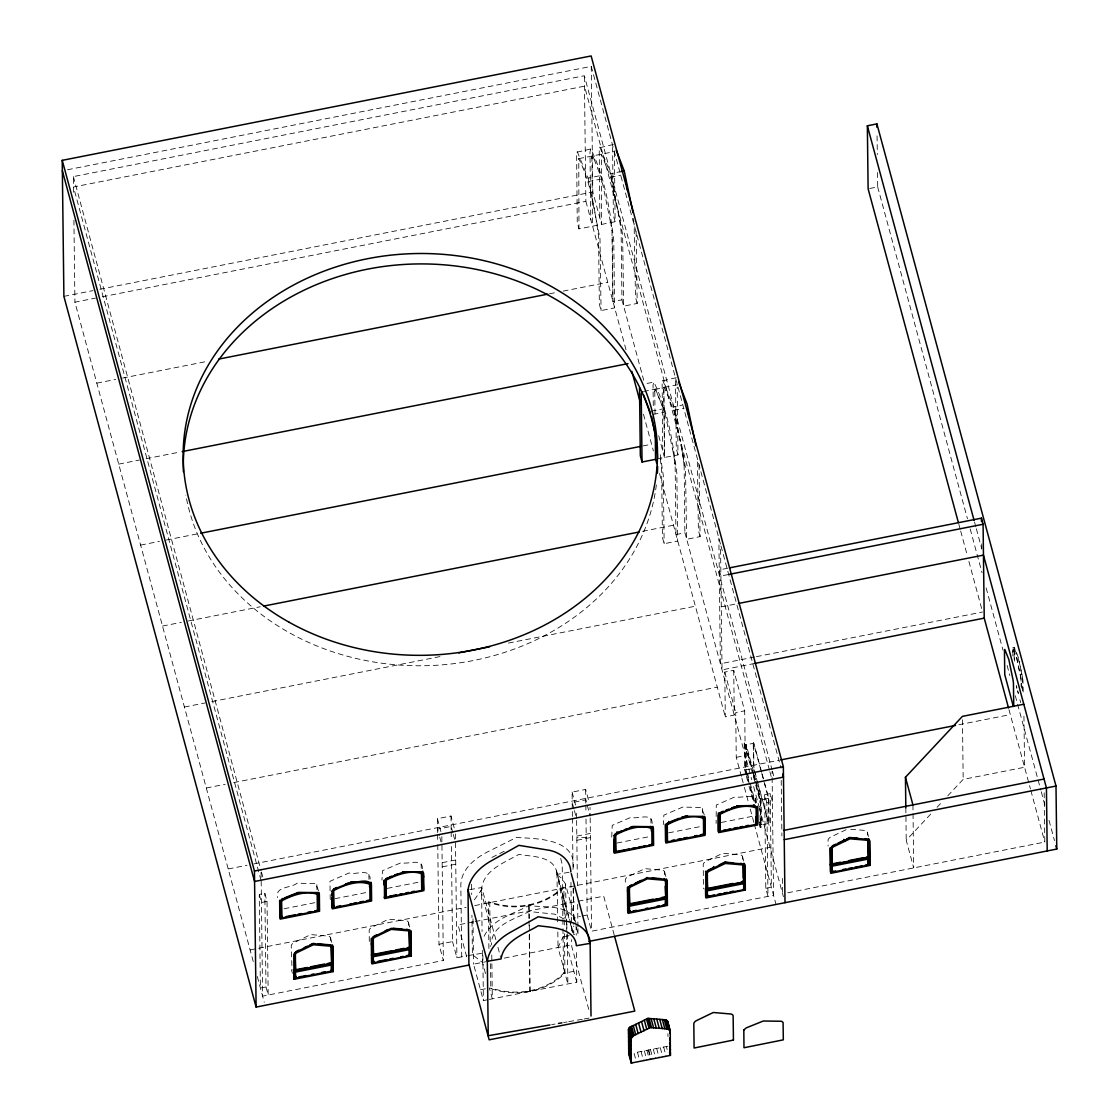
<?xml version="1.0" encoding="UTF-8"?>
<svg xmlns="http://www.w3.org/2000/svg" width="1119" height="1119" viewBox="0 0 1119 1119"><rect width="100%" height="100%" fill="white"/><g stroke="black" fill="none" stroke-linecap="round" stroke-linejoin="round"><path stroke-width="0.75" stroke-dasharray="5 3.75" d="M591.657 158.422L591.811 156.492L593.182 156.898M591.923 156.478L592.497 226.206M614.415 152.03L615.1 221.744L578.971 228.877L577.264 222.583L576.607 152.296L590.748 148.967C604.778 176.998 609.799 208.973 613.758 239.97L614.597 307.921L601.071 310.592L599.364 304.298L598.539 236.529C595.154 209.994 590.622 182.719 578.761 158.646L578.971 228.877M654.741 391.566L654.923 389.426M663.889 387.65L664.476 457.587L658.685 435.571M1020.99 671.176C1021.619 668.812 1012.457 635.256 1012.863 655.958M567.249 933.568L567.865 983.923L558.017 947.485L563.095 936.827L569.207 935.624M474.302 899.844L481.59 889.815M484.149 936.281C492.346 918.769 513.831 914.083 529.035 905.425C543.261 908.096 570.522 903.313 575.893 922.629M590.748 148.967L589.965 151.96L590.79 219.911M613.352 144.505L599.211 147.834L599.868 218.121M660.308 458.804L661.609 469.672L662.448 537.442L664.14 543.722L677.666 541.064L676.841 473.099C672.883 442.117 667.847 410.141 653.832 382.097L653.034 385.104L653.314 407.75M676.254 377.676L662.112 381.006L662.77 451.293M654.881 389.636L664.364 387.146L673.638 410.351L683.779 408.351M663.791 387.873L664.364 387.146M912.936 804.911L913.705 867.924L906.222 840.257L932.323 812.352M937.079 807.275L943.009 800.938M947.751 795.861L963.179 779.384L1024.57 767.256L1023.941 716.174M573.851 971.334L563.528 973.376L559.654 976.929A62.944 53.32 -0.7 0 1 496.095 989.476L489.381 988.007L492.318 998.833L491.759 953.696M846.146 829.697L830.48 837.138A6.266 3.259 -15.1 0 0 828.046 840.243L828.102 846.02M491.912 857.448L504.221 851.293M1014.541 649.202L1014.513 661.189M67.49 169.752L591.266 66.385L720.51 544.282M73.574 192.258L73.378 176.592L584.342 75.742L772.026 769.69M578.761 158.646L614.89 151.527M577.222 151.625L588.09 178.075L601.616 175.403M599.826 147.176L610.694 173.613L619.143 171.948M588.132 181.642L601.658 178.97L611.324 226.36M591.266 66.385L592.804 191.978L601.574 224.415L601.365 154.184L610.736 177.18L620.877 175.179M63.895 296.367L92.989 290.618M99.843 289.262L592.804 191.978M253.244 961.529L74.917 302.186L95.493 298.116M102.347 296.773L585.88 201.336L584.342 75.742M869.715 188.496L877.688 186.915L877.506 171.599M96.807 383.146L115.677 379.425M122.53 378.082L206.553 361.493M549.485 293.807L556.339 292.451M563.207 291.108L607.785 282.31M610.736 177.18L619.562 219.506L621.143 232.067L621.968 299.836L613.002 301.612L612.177 233.829M636.124 231.605L637.201 303.459L623.675 306.13L622.598 234.277L610.694 173.613M118.712 464.119L139.288 460.063M146.141 458.706L180.439 451.936M647.062 383.439L653.832 382.097M643.523 391.454L655.356 389.118L664.728 412.114L651.202 414.785M677.792 384.698L664.266 387.356L666.085 390.629M651.16 411.219L664.686 408.547M662.728 380.348L673.596 406.784L682.044 405.12M140.616 545.093L159.471 541.372M166.325 540.015L198.902 533.581M643.005 445.935L651.58 444.243M657.105 458.832L678.002 454.915L677.177 387.132M162.507 626.067L181.376 622.346M188.23 620.989L260.251 606.778M642.614 531.301L673.47 525.217M676.002 534.56L684.968 532.798L751.786 779.845M699.025 464.791L700.102 536.63L686.576 539.302L685.499 467.448L673.596 406.784M727.812 568.2L719.251 569.893L720.902 576.005L729.476 574.313M184.411 707.026L204.987 702.97M211.841 701.613L443.32 655.93M508.474 643.075L695.375 606.19M721.279 606.862L736.708 603.812M754.668 656.993L720.398 663.763L718.86 538.169M756.388 656.657L982.58 612.009M754.612 663.455L722.049 669.875L720.538 545.96M733.728 670.323L734.274 715.083L725.308 716.845L724.762 672.085L733.728 670.323L744.681 710.803L745.38 769.48L754.318 802.505M206.302 788L225.171 784.279M233.745 782.587L717.279 687.15M1012.639 647.901L1014.234 647.593M741.407 776.39L736.26 757.339L735.701 712.579L744.681 710.803M745.925 774.6L744.583 769.634L744.261 742.834L745.058 742.68L752.653 770.753M747.1 774.977L745.744 769.97L745.436 744.89L753.605 743.282L763.088 778.334M736.26 757.339L745.226 755.563M437.613 832.592L437.445 818.674L450.999 816.003L454.496 828.955M572.382 816.492L572.089 792.098L585.643 789.427L589.14 802.379M228.206 868.973L247.061 865.253M253.929 863.896L778.992 760.263M958.913 724.748L1010.331 714.607M744.583 769.634L745.38 769.48M745.744 769.97L753.912 768.347L753.605 743.282M265.986 986.93L260.405 988.035L259.258 894.445L264.839 893.34L267.035 901.438L268.182 995.029L265.986 986.93L264.839 893.34M764.655 794.7L770.236 793.595L772.418 801.694L766.837 802.785L767.984 896.389L765.788 888.29L764.655 794.7L766.837 802.785M442.159 862.679L455.713 860.007M576.803 836.103L590.356 833.431M768.501 798.379L768.809 823.444L760.64 825.053L760.333 799.987L768.501 798.379L763.536 780.013M760.682 800.463L761.018 827.277L760.221 827.431L759.885 800.631L760.682 800.463L753.101 772.404M267.035 901.438L261.454 902.529L259.258 894.445M442.215 866.861L455.769 864.19M576.858 840.285L590.412 837.613L576.817 837.348M284.128 908.74L315.306 902.585M335.015 898.697L367.354 892.305M387.286 888.374L419.625 881.996M617.017 843.027L650.908 836.341M668.658 832.844L700.984 826.465M721.335 822.451L753.674 816.059M488.905 948.562L488.332 902.054L495.046 903.523A62.944 53.32 -0.7 0 0 558.605 890.976L563.892 887.143L564.27 918.223M250.096 949.947L466.147 907.299M474.722 905.607L575.893 885.647M577.6 885.297L770.04 847.321M473.491 921.874L458.077 924.909L467.28 958.955M475.211 921.538L603.714 896.165L614.163 934.799M261.077 872.274L262.601 996.134L443.362 960.466L438.97 944.268L452.524 941.597L451.307 842.131M574.495 920.923L573.627 917.692L580.397 916.349M582.09 916.013L587.181 915.02L585.964 815.555M765.788 888.29L771.369 887.185L770.236 793.595M452.524 941.597L456.902 957.78L466.455 955.906M467.938 955.612L482.457 953.164M577.936 928.686L578.005 933.889L573.795 934.715L573.683 926.098M587.181 915.02L591.559 931.204L773.565 895.284L772.054 771.439M787.72 892.78L1044.796 842.048L1044.167 790.951M487.856 999.715L483.394 1000.596L473.547 964.158L485.814 961.739M504.291 958.102L571.711 944.786M480.471 989.769L487.898 988.301M489.339 999.421L576.789 982.174L576.383 949.094M667.861 1046.223L633.983 1052.909L636.04 1060.56M469.728 889.633L481.757 887.535L496.123 940.659M569.095 872.26L557.066 874.359L572.774 932.477M551.625 1024.64L555.052 1024.053M563.626 1022.542L567.053 1021.955M568.76 1021.647L575.614 1020.444M577.334 1020.15L582.467 1019.255M584.188 1018.947L591.042 1017.758M563.095 936.827L569.851 935.82M330.259 899.634L329.951 881.31L349.072 872.946C355.604 875.366 370.151 867.575 370.165 879.058M330.637 940.715L330.595 938.044A6.266 3.259 -15.1 0 0 328.51 936.113L310.746 934.589L293.71 942.799A6.266 3.259 -15.1 0 0 291.262 945.905L292.031 970.075M850.734 829.291L865.281 830.452A6.266 3.259 -15.1 0 1 867.365 832.396L867.407 835.054M557.108 874.904L561.85 878.345L565.487 884.052L575.348 920.489M1012.947 649.51L1016.835 659.007L1019.395 671.484M485.492 973.6L482.457 962.41L472.414 954.717L471.938 915.188M563.794 918.881L554.646 914.139L529.119 911.523C516.195 918.811 489.94 924.951 491.647 945.009M655.398 388.908L664.77 411.904L672.477 448.957M593.07 156.926L594.217 159.22M560.703 858.413L562.214 864.623L562.955 926.952M594.105 159.248L601.77 178.942M573.166 932.463L556.549 871.03C551.975 855.42 531.245 856.888 519.006 854.329C505.005 862.371 482.163 870.456 481.576 890.192L482.079 931.456M756.486 802.813C756.472 791.315 741.925 799.12 735.393 796.7L716.272 805.065L716.104 823.43M704.229 814.772L701.403 807.456L682.716 807.093L663.861 815.15L663.301 824.521M652.181 823.458C652.195 811.904 637.634 819.695 631.074 817.29L612.233 825.346L611.715 837.907M422.436 868.75C422.409 857.252 407.875 865.043 401.343 862.623L382.502 870.694L381.943 880.052M318.551 890.892L315.726 883.576L297.025 883.213C291.276 888.262 274.659 886.22 277.582 897.522M974.523 522.027L975.88 527.077M976.341 528.769L981.811 548.995M1016.276 685.429L1016.863 687.598M1017.675 690.605L1018.318 692.955M1016.29 686.311L1016.877 688.479M1017.689 691.472L1018.332 693.836M1019.941 699.781L1020.71 702.634M877.688 186.915L967.459 518.824M970.187 528.937L982.034 572.746M986.147 587.909L1003.002 650.251M1007.1 665.413L1009.842 675.512M1015.297 695.738L1040.824 790.084M1041.271 791.776L1044.922 805.246M1049.021 820.409L1054.49 840.635M958.871 524.335L960.242 529.399M960.689 531.077L967.082 554.688M968.9 561.43L982.132 610.331M1008.974 709.614L1030.417 788.867M1030.865 790.532L1044.796 842.048M867.295 832.018L868.512 836.55M720.972 545.974L781.076 768.194M772.446 771.229L773.677 775.803M769.424 770.012L584.482 86.177L73.504 187.013L261.189 880.975M769.872 771.704L771.704 778.432M615.1 221.744L613.394 215.449L612.569 147.498M637.201 303.459L635.494 297.178L634.109 223.324M678.002 454.915L676.296 448.635L675.47 380.67M700.102 536.63L698.396 530.35L697.361 459.349M761.717 772.432L753.227 741.058L753.563 767.872L769.187 825.654L768.865 798.854L764.836 783.999M762.165 774.082L764.389 782.349M754.821 771.69L757.073 780.041M757.521 781.705L768.809 823.444M755.717 779.803L746.233 744.736L746.541 769.802M756.164 781.468L761.13 799.833L761.438 824.899L759.633 818.227M745.436 744.89L753.115 773.271M753.563 774.949L755.815 783.286M756.276 784.965L760.333 799.987M744.261 742.834L759.885 800.631M724.762 672.085L735.701 712.579M621.968 299.836L643.733 380.278M753.619 786.601L759.088 806.841M759.549 808.519L783.412 896.753M747.436 773.145L749.702 781.496M750.15 783.16L755.563 803.19M747.548 776.642L749.8 784.992M750.262 786.657L754.765 803.358M759.731 821.71L760.64 825.053M759.675 822.325L761.018 827.277M746.373 776.25L748.611 784.503M749.059 786.153L753.521 802.659M759.325 824.13L760.221 827.431M585.88 201.336L626.081 349.939M643.467 414.24L653.37 450.859M659.511 473.547L725.308 716.845M741.855 778.055L743.198 783.006M744.401 787.426L748.457 802.435M750.248 809.093L753.856 822.423M754.304 824.102L776.04 904.46M742.47 856.371L743.743 861.071M664.574 871.757L665.833 876.443M666.323 1046.531L667.148 1049.58M663.637 1047.062L666.127 1056.224M660.28 1047.72L662.756 1056.896M656.671 1048.433L659.147 1057.609M653.244 1049.104L655.72 1058.28M650.461 1049.664L652.937 1058.826M648.74 1050L651.23 1059.175M648.293 1050.084L650.768 1059.259M646.908 1050.363L649.398 1059.525M644.348 1050.867L646.838 1060.043M572.089 792.098L575.586 805.051M641.047 1051.51L643.537 1060.686M573.963 809.009L572.215 802.533L585.769 799.847L590.147 816.045L590.049 807.359M574.411 810.618L576.593 818.716L576.495 810.03M637.452 1052.224L639.103 1058.336M576.257 927.413L578.005 933.889M588.79 1009.45L571.725 946.352L571.641 939.582M576.789 982.174L566.927 945.737L566.787 933.554M497.927 947.303L500.613 957.263M480.834 890.514L490.695 926.952M452.873 832.9L451.125 826.423L437.571 829.095L439.319 835.585M453.307 834.522L455.503 842.621M437.445 818.674L440.942 831.627M439.753 837.194L441.949 845.293M408.421 922.308L409.694 926.994M330.511 937.68L331.783 942.38M291.555 970.103L292.409 973.236M73.378 176.592L261.063 870.54M261.468 872.065L263.538 879.716M257.272 976.439L264.252 1002.246M565.487 884.052L566.76 931.805M566.592 923.259L567.235 931.833M1022.416 677.037L1021.745 673.862M1020.822 677.359L1020.15 674.184M673.736 410.127L681.387 447.194M588.09 178.075L599.994 238.739L601.071 310.592M556.549 871.03L565.724 918.223M681.485 446.985L683.835 462.021M672.519 448.747L673.554 454.44M660.266 454.622L663.315 475.771L664.14 543.722M566.046 919.902L567.011 924.909M1022.29 677.387L1022.78 690.675M1020.696 677.694L1021.074 681.233M682.562 452.468L684.045 465.238M673.596 454.23L674.939 463.784M633.368 218.527L633.927 221.898M610.596 221.282L611.855 230.64M674.435 459.294L675.135 467.001M556.968 873.128L557.738 925.147M611.967 230.626L612.89 301.64M755.213 798.127L755.283 802.519M702.536 808.519L702.592 812.926M650.908 818.702L650.964 823.108M421.164 864.05L421.234 868.456M368.892 874.373L368.99 881.814M316.859 884.639L316.957 892.081M1023.144 692.018L1023.018 681.709A6.266 0.713 78.8 0 0 1022.514 677.624L1018.402 657.622L1014.555 647.985A6.266 0.713 78.8 0 0 1014.01 648.516L1014.15 659.832M1021.493 688.129L1021.423 682.03A6.266 0.713 78.8 0 0 1020.92 677.932L1016.807 657.93L1012.961 648.307A6.266 0.713 78.8 0 0 1012.429 648.838L1012.457 652.139M1021.087 683.345L1021.129 686.772M981.755 543.862L981.853 552.408M962.452 719.769L963.179 779.384M905.831 807.89L906.222 840.257M877.072 135.833L877.296 154.562M781.216 780.363L781.901 835.893M782.419 878.457L782.601 893.787M742.596 859.406L742.554 856.748A6.266 3.259 -15.1 0 0 740.47 854.804L722.706 853.279L705.669 861.49A6.266 3.259 -15.1 0 0 703.222 864.609L703.515 888.794M684.143 465.014L684.87 533.022M675.177 466.791L675.96 534.77M663.749 389.58L664.574 457.363M667.931 1033.606L667.959 1036.572M664.686 874.778L664.644 872.121A6.266 3.259 -15.1 0 0 662.56 870.176L644.796 868.652L627.759 876.862A6.266 3.259 -15.1 0 0 625.311 879.982L625.381 885.758M654.783 391.356L655.007 414.156M590.175 817.779L591.559 931.204M585.643 789.427L585.81 803.344M585.838 805.093L585.936 813.807M576.621 820.465L577.404 885.353M577.642 904.418L577.922 926.952M576.089 924.728L576.215 935.176M572.41 818.227L573.026 868.834M573.264 888.024L573.627 917.692M572.984 869.239C577.824 838.061 535.665 838.704 516.432 837.474L487.129 852.105C474.68 858.525 461.476 869.365 460.832 884.458L461.727 956.829M573.222 888.192L573.655 924.378M570.942 882.359L571.543 930.91M564.284 919.93L564.368 926.798M564.452 933.652L564.941 973.096A63.769 54.02 -0.7 0 1 489.381 988.007M562.983 928.672L563.528 973.376M557.822 932.015L558.017 947.485M529.035 905.425L529.203 918.461M529.287 925.413L529.371 932.351M529.385 934.099L530.084 991.378M528.853 904.753L529.035 919.189M529.049 920.923L529.133 927.903M529.231 934.883L529.902 990.707M489.744 901.774L490.29 946.464M490.5 963.655L490.793 987.727M482.848 955.346L483.394 1000.596M482.303 950.367L482.457 962.41M472.987 918.909L473.547 964.158M471.561 884.234L471.686 894.557M455.391 833.935L456.902 957.78M450.999 816.003L451.167 829.92M451.181 831.655L451.293 840.383M441.837 836.606L443.362 960.466M437.627 834.34L437.739 843.055M437.767 844.803L438.97 944.268M408.533 925.343L408.505 922.671A6.266 3.259 -15.1 0 0 406.421 920.727L388.657 919.203L371.62 927.413A6.266 3.259 -15.1 0 0 369.172 930.532L369.312 941.848M73.91 220.177L74.917 302.186M563.892 887.143A63.769 54.02 -0.7 0 1 488.332 902.054M656.349 484.905A237.186 200.916 -0.7 0 1 425.584 665.707A237.186 200.916 -0.7 0 1 185.852 495.13"/><path stroke-width="1.5" d="M628.5 1029.284L628.738 1053.874L631.228 1063.05L670.351 1055.399L670.253 1031.005L667.707 1021.451L665.232 1019.773L647.929 1018.36L629.871 1027.298L628.5 1029.284L630.934 1038.852L631.228 1063.05M630.934 1038.852L633.368 1035.746L650.405 1027.536L667.721 1028.948L670.183 1030.627M614.583 936.323L634.795 1011.086L489.157 1039.831L468.917 964.34L468.008 889.927C469.756 877.184 479.841 867.365 490.542 861.238L518.894 845.349L547.499 849.992C558.745 851.433 570.62 859.686 570.816 871.953M718.384 812.884L718.216 831.249L720.566 830.844M331.252 970.579L333.014 969.963L332.707 945.877A6.266 3.259 -15.1 0 0 332.245 944.842M333.168 971.628L333.07 947.22A6.266 3.259 -15.1 0 0 330.986 945.275L313.222 943.751L296.185 951.961A6.266 3.259 -15.1 0 0 293.751 955.08L294.045 979.279L333.168 971.628L332.805 970.271M333.658 889.073L333.49 889.255A1.902 0.979 -15.1 0 0 333.28 889.745L333.476 906.362L334.231 906.222M905.831 807.89L905.453 777.243L962.41 716.37L1023.801 704.243M281.834 899.144L281.442 899.522A1.902 0.979 -15.1 0 0 281.233 900.026L281.442 916.629L282.184 916.489M719.979 812.828L721.629 811.862M630.431 885.465L631.214 885.045M334.161 888.668L337.015 887.451M646.376 877.828L647.272 877.52M724.888 862.106L719.181 864.973M849.629 837.488L846.719 838.984M282.45 898.739L283.261 898.375M310.019 944.926L312.327 943.765M385.132 930.91L387.929 929.553M304.214 947.695L307.221 946.282M641.271 880.345L635.382 883.115M714.23 867.309L708.663 869.883M838.033 843.111L844.635 839.991L844.999 841.348M350.471 882.066C355.618 883.828 371.788 876.303 369.48 886.905M402.728 871.757L421.443 871.855L421.723 888.948M736.792 805.82L754.15 805.526L755.745 806.659M298.871 950.185L296.381 951.388A4.63 2.406 -15.1 0 0 295.262 952.549M376.781 934.813L374.292 936.016A4.63 2.406 -15.1 0 0 373.368 936.869M833.851 845.041L835.571 844.258M298.423 892.347L284.967 897.718M630.193 827.459L632.501 826.493M681.807 817.192L687.444 815.933M345.365 884.164L348.163 883.031M731.686 807.918L734.484 806.785M394.629 875.044L397.637 873.855M624.402 829.78L627.395 828.592M678.995 818.325L670.645 821.598M725.797 810.24L728.693 809.107M389.286 877.128L391.748 876.177M621.507 830.913L615.52 833.683A1.902 0.979 -15.1 0 0 615.338 834.005M669.162 822.171L667.12 823.402A1.902 0.979 -15.1 0 0 666.91 823.906L667.12 840.509M721.853 811.779L723.336 811.205M387.58 877.786L385.761 878.933A1.902 0.979 -15.1 0 0 385.551 879.436L385.747 896.053L386.503 895.899M468.931 965.068L256.111 1007.072L63.895 296.367L62.23 160.339L591.14 55.95L783.356 766.669L785.006 902.683M620.835 171.613L624.22 170.941L632.99 212.652M958.41 522.657L868.12 188.803L867.351 125.79L876.918 123.901L1056 786.042L1056.77 849.055L588.86 941.401M218.555 359.129L547.764 294.143M182.159 451.6L627.969 363.619M200.623 533.245L641.285 446.271M639.508 387.775L640.334 455.727L642.04 462.007L655.566 459.336L655.272 435.011M263.678 606.092L639.187 531.987M729.532 567.865L981.433 518.153L983.083 524.265L984.23 618.136L1008.527 707.949M729.476 574.313L983.083 524.265M458.748 652.881L489.618 646.796M738.414 603.477L983.461 555.122L1046.433 787.93L1047.202 850.944M754.612 663.455L984.23 618.136M780.698 759.927L955.486 725.434M256.111 1007.072L254.447 871.058L783.356 766.669M317.418 909.537L317.125 892.444M616.261 850.636L615.506 850.79L615.31 834.173M282.198 917.356L279.848 917.776L279.638 900.291M286.24 916.559L295.458 914.741M298.018 914.237L301.57 913.538M307.767 912.307L311.39 911.593M314.747 910.936L319.181 909.859L318.971 892.458M334.245 907.089L331.895 907.495L331.783 898.193M337.127 906.516L340.596 905.831M350.065 903.956L351.898 903.606M353.618 903.257L356.401 902.711M359.814 902.04L363.423 901.327M366.794 900.655L371.228 899.592L371.018 882.192M386.517 896.767L384.167 897.186M389.398 896.193L391.72 895.746M392.867 895.508L396.476 894.808M399.777 894.151L402.336 893.647M405.875 892.948L408.673 892.402M412.086 891.717L414.492 891.242M421.737 889.815L423.5 889.283L422.828 871.155M619.157 850.944L613.925 851.923L613.771 839.502M620.318 850.706L625.031 849.783M626.234 849.545L629.535 848.887M632.095 848.384L635.648 847.684M638.431 847.139L641.844 846.468M643.047 846.23L645.453 845.754M648.824 845.083L653.258 844.02L652.964 826.354M667.875 841.236L665.539 841.656L665.315 824.171M671.918 840.439L674.239 839.977M677.834 839.264L681.149 838.621M683.709 838.117L687.248 837.418M694.661 835.949L697.067 835.473M700.424 834.816L704.872 833.739L704.648 816.338M723.447 830.27L725.769 829.808M728.119 829.347L730.525 828.871M733.826 828.214L737.771 827.445M739.939 827.011L742.722 826.465M746.135 825.794L748.541 825.318M755.787 823.892L757.549 823.346L757.339 806.337M783.538 830.438L1044.027 779.034M784.237 839.67L1056 786.042M307.263 967.473L293.584 970.173L293.947 971.516M310.69 966.788L324.37 964.088M327.783 963.417L332.916 962.41L333.28 963.753M392.014 950.744L371.494 954.801L371.858 956.144M395.427 950.073L403.987 948.38M407.4 947.709L410.827 947.024L411.191 948.38M653.286 899.172L627.633 904.236L627.997 905.593M661.833 897.494L666.966 896.473L667.33 897.83M732.903 883.464L705.543 888.864L705.907 890.206M741.449 881.772L744.876 881.101L745.24 882.443M840.537 862.217L830.284 864.246L830.648 865.588M849.097 860.525L862.777 857.825M866.19 857.154L869.617 856.483L869.981 857.825M295.528 970.341L331.672 963.207L331.476 947.583A4.644 2.406 -15.1 0 0 329.951 946.142L313.306 944.758L296.745 952.745A4.63 2.406 -15.1 0 0 295.374 954.493L295.528 970.341L295.01 953.136A4.63 2.406 -15.1 0 1 295.108 952.842M373.438 954.955L409.582 947.821L409.386 932.211A4.644 2.406 -15.1 0 0 407.848 930.77L391.202 929.385L374.655 937.358A4.63 2.406 -15.1 0 0 373.284 939.107L373.438 954.955L372.921 937.764A4.63 2.406 -15.1 0 1 373.159 937.162M629.577 904.404L665.735 897.27L665.525 881.66A4.644 2.406 -15.1 0 0 664.001 880.205L647.355 878.835L630.794 886.808A4.63 2.406 -15.1 0 0 629.424 888.556L629.577 904.404L629.06 887.213A4.63 2.406 -15.1 0 1 630.081 885.73M707.488 889.032L743.631 881.898L743.436 866.274A4.644 2.406 -15.1 0 0 741.911 864.833L725.266 863.462L708.705 871.435A4.63 2.406 -15.1 0 0 707.334 873.184L707.488 889.032L706.97 871.827A4.63 2.406 -15.1 0 1 708.341 870.078M832.228 864.414L868.372 857.28L868.176 841.656A4.644 2.406 -15.1 0 0 866.652 840.201L849.992 838.83L833.445 846.803A4.63 2.406 -15.1 0 0 832.074 848.552L832.228 864.414L831.711 847.209A4.63 2.406 -15.1 0 1 831.963 846.607M295.192 970.719L331.336 963.585L331.7 964.942L331.77 971.026L295.626 978.16L295.192 970.719L295.626 978.16M373.089 955.346L409.246 948.213L409.61 949.569L409.68 955.654L373.536 962.788L373.089 955.346L373.173 961.431L373.914 961.291M629.242 904.795L665.385 897.662L665.749 899.005L665.819 905.089L629.675 912.223L629.242 904.795L629.312 910.88L630.067 910.726M707.152 889.423L743.296 882.29L743.659 883.632L743.729 889.717L707.586 896.851L707.152 889.423L707.222 895.508L707.963 895.354M831.893 864.805L868.036 857.658L868.4 859.014L868.47 865.085L832.326 872.219L831.893 864.805L831.963 870.876L832.704 870.722M295.556 972.075L331.7 964.942M373.466 956.703L409.61 949.569M629.605 906.138L665.749 899.005M707.516 890.766L743.659 883.632M832.256 866.148L868.4 859.014M295.262 976.803L296.017 976.663M331.238 969.711L331.336 963.585M409.148 954.325L409.246 948.213M665.287 903.774L665.385 897.662M867.938 863.77L868.036 857.658M835.613 871.03L830.382 871.995L830.074 847.796M842.677 869.631L845.992 868.973M848.552 868.47L852.091 867.771M854.874 867.225L858.301 866.554M859.504 866.316L861.91 865.84M865.267 865.169L869.715 864.036L869.407 839.935M294.045 979.279L293.682 977.922L296.017 977.53M298.913 976.957L302.382 976.272M303.585 976.034L305.977 975.558M311.851 974.411L313.67 974.048M321.601 972.481L325.209 971.768M373.928 962.158L371.578 962.55L371.284 938.351M377.97 961.361L387.188 959.542M389.748 959.025L393.301 958.326M400.714 956.871L403.12 956.395M406.477 955.724L410.911 954.591L410.617 930.49M630.067 911.593L627.731 911.999L627.437 887.801A6.266 3.259 -15.1 0 1 627.605 887.003M632.962 911.034L636.431 910.348M645.901 908.474L647.733 908.11M656.853 906.32L659.259 905.844M662.63 905.173L667.064 904.04L666.756 879.94A6.266 3.259 -15.1 0 0 666.295 878.919M710.873 895.648L705.641 896.613L705.529 888.164M712.02 895.424L714.342 894.962M717.936 894.263L721.251 893.605M723.811 893.102L727.35 892.402M730.134 891.857L733.56 891.172M743.212 889.269L744.974 888.654L744.667 864.567A6.266 3.259 -15.1 0 0 743.897 863.253M549.919 1024.948L488.234 1035.732L487.324 961.333C489.073 948.59 499.144 938.757 509.844 932.631L538.211 916.755L566.815 921.399C578.047 922.825 589.923 931.078 590.133 943.345L591.014 1016.024M558.479 1023.451L561.906 1022.85M754.22 805.96L757.703 807.289L757.703 824.927L718.58 832.606L718.37 815.122L719.377 813.625L737.869 805.876L754.22 805.96L753.968 804.617M865.253 838.76L866.274 838.858A4.644 2.406 -15.1 0 1 867.812 840.299L868.372 857.28M740.512 863.378L741.533 863.49A4.644 2.406 -15.1 0 1 743.072 864.931L743.24 878.149M406.463 929.316L407.484 929.413A4.644 2.406 -15.1 0 1 409.022 930.854L409.582 947.821M328.552 944.688L318.034 943.946M660.658 878.639L652.083 878.009M401.903 929.008L393.217 928.308M849.922 837.516L857.727 838.243M732.987 862.875L725.182 862.148M702.942 816.394L685.192 816.269L667.106 823.724L665.679 825.528L665.903 842.999L705.026 835.334L704.788 817.192L702.942 816.394L703.082 818.576M312.928 943.415L315.306 943.695M650.768 826.381L651.51 831.333M642.614 392.727L641.83 391.79L641.215 394.238L642.04 462.007M616.289 150.226L624.22 170.941M678.576 381.803L687.122 404.127L695.892 445.824M643.663 395.049L650.629 413.261M867.351 125.79L974.062 520.335M1055.86 845.684L1056.77 849.055M1013.352 706.467L1004.75 674.603L1004.456 650.405A6.266 0.713 78.8 0 1 1004.988 649.873L1008.834 659.511L1012.947 679.513A6.266 0.713 78.8 0 1 1013.45 683.597L1013.73 705.795M905.453 777.243L912.936 804.911M866.274 838.858L866.638 840.201M854.734 838.005L855.098 839.362M843.894 839.376L844.258 840.719M782.671 774.124L783.482 777.09L254.572 881.478L62.356 170.773M631.857 371.326L640.767 404.253M655.608 459.126L656.797 463.546M744.708 867.84L745.086 869.197M743.268 880.541L743.631 881.898M713.516 866.665L713.88 868.008M668.644 821.458L669.008 822.801M666.798 882.849L667.162 884.192M665.735 897.27L665.245 886.346M665.455 903.746L665.819 905.089M617.031 831.725L617.38 832.998M667.316 1020.794L670.267 1031.55M667.008 1020.514L669.498 1029.69M670.295 1033.662L667.707 1021.451M666.644 1020.262L669.12 1029.438M666.197 1020.052L668.672 1029.228M665.693 1019.885L668.169 1029.06M665.232 1019.773L667.721 1028.948M669.568 1038.236L670.393 1041.299M664.294 1019.717L666.77 1028.893M669.624 1042.684L670.449 1045.747M662.364 1019.605L664.84 1028.767M627.465 890.612L627.829 891.955M669.666 1046.824L670.491 1049.888M669.708 1050.126L670.533 1053.189M669.735 1052.028L670.561 1055.091M669.526 1052.336L670.351 1055.399M659.748 1019.423L662.238 1028.599M656.797 1019.213L659.287 1028.389M653.818 1018.975L656.307 1028.151M651.132 1018.738L653.622 1027.899M649.076 1018.486L651.552 1027.662M647.929 1018.36L650.405 1027.536M646.544 1019.129L649.034 1028.305M644.32 1020.262L646.796 1029.438M641.551 1021.605L644.026 1030.781M638.571 1023.018L641.047 1032.194M635.69 1024.361L638.166 1033.536M633.242 1025.494L635.718 1034.669M631.536 1026.277L634.011 1035.453M630.892 1026.571L633.368 1035.746M630.347 1026.92L632.836 1036.096M629.871 1027.298L632.347 1036.474M629.451 1027.69L631.927 1036.851M629.102 1028.081L631.592 1037.257M628.822 1028.487L631.312 1037.649M628.626 1028.893L631.102 1038.054M628.458 1030.515L630.934 1039.691M628.486 1033.005L630.976 1042.181M628.528 1036.684L631.018 1045.859M628.584 1041.006L631.074 1050.168M628.64 1045.426L631.116 1054.602M628.696 1049.398L631.172 1058.574M628.724 1052.406L631.703 1063.022M571.263 873.617L590.133 943.345L576.369 945.751C575.026 927.721 551.066 927.483 538.309 925.721C524.811 933.805 503.886 940.631 501.06 958.927L487.324 961.333L468.008 889.927M423.332 875.631L423.695 876.974M410.687 935.96L411.051 937.302M409.316 954.297L409.68 955.654M383.999 883.395L384.363 884.737M371.06 885.94L371.424 887.297M371.354 943.723L371.718 945.065M331.728 893.703L332.091 895.06M319.027 896.221L319.391 897.564M332.777 951.332L333.14 952.675M331.672 963.207L331.112 946.24A4.644 2.406 -15.1 0 0 329.951 944.912M331.406 969.669L331.77 971.026M279.68 903.984L280.044 905.327M293.626 973.446L293.989 974.803M294.143 977.894L294.507 979.251M293.654 976.453L294.017 977.796M62.23 160.339L254.447 871.058M687.514 409.358L689.276 417.737M624.962 177.865L626.374 184.565M627.074 187.908L627.787 191.265M651.552 416.45L655.077 433.207M665.176 880.807L665.162 880.303A4.644 2.406 -15.1 0 0 664.001 878.988M981.433 518.153L981.475 521.58M876.918 123.901L876.96 127.314M755.871 816.912L755.954 822.983M743.296 882.29L743.31 883.772M719.797 830.116L719.601 813.499A1.902 0.979 -15.1 0 1 719.811 813.009M383.957 880.303L384.013 884.765M657.622 466.413A237.186 200.916 -0.7 0 1 657.385 473.155M183.39 471.672A237.186 200.916 -0.7 0 1 413.359 264.028A237.186 200.916 -0.7 0 1 657.524 458.007M705.516 871.631A6.266 3.259 -15.1 0 1 705.711 871.225M868.638 838.635A6.266 3.259 -15.1 0 1 868.945 838.914M832.158 846.314A4.63 2.406 -15.1 0 1 833.082 845.46M280.058 901.354L280.212 919.119L319.558 911.216L319.335 893.815L317.754 892.612L299.514 892.389L282.45 899.256L280.058 901.354M332.091 891.088L332.259 908.852L371.592 900.949L371.382 883.534L369.802 882.345L351.548 882.122L334.497 888.99L332.091 891.088M384.363 880.765L384.53 898.529L423.863 890.626L423.653 873.226L422.073 872.023L403.819 871.799L386.768 878.667L384.363 880.765M614.107 835.417L614.275 853.196L653.608 845.279L653.384 827.878L651.817 826.689L633.564 826.451L616.513 833.319L614.107 835.417M743.813 1029.984L743.981 1047.748L783.314 1039.845L783.09 1022.444L781.524 1021.255L763.27 1021.018L746.219 1027.885L743.813 1029.984M411.288 955.934L371.956 963.893L371.648 939.708A6.266 3.259 -15.1 0 1 374.096 936.589L391.132 928.378L408.897 929.903A6.266 3.259 -15.1 0 1 410.981 931.847L411.288 955.934M667.428 905.383L628.095 913.342L627.801 889.157A6.266 3.259 -15.1 0 1 630.235 886.038L647.272 877.828L665.05 879.352A6.266 3.259 -15.1 0 1 667.12 881.296L667.428 905.383M745.338 890.011L706.005 897.97L705.711 873.771A6.266 3.259 -15.1 0 1 708.145 870.652L725.182 862.455L742.946 863.966A6.266 3.259 -15.1 0 1 745.03 865.91L745.338 890.011M733.435 1040.069L694.102 1048.027L693.808 1023.829A6.266 3.259 -15.1 0 1 696.256 1020.71L713.293 1012.499L731.057 1014.024A6.266 3.259 -15.1 0 1 733.141 1015.968L733.435 1040.069M870.078 865.379L830.746 873.338L830.452 849.153A6.266 3.259 -15.1 0 1 832.886 846.034L849.922 837.823L867.687 839.348A6.266 3.259 -15.1 0 1 869.771 841.292L870.078 865.379M281.974 900.697L281.806 900.879A1.902 0.979 -15.1 0 0 281.596 901.368L281.806 917.986L317.95 910.852L317.754 894.529C306.844 890.081 292.311 895.144 281.974 900.697M334.022 890.416L333.854 890.598A1.902 0.979 -15.1 0 0 333.644 891.102L333.854 907.719L369.997 900.585L369.802 884.262C358.905 879.8 344.344 884.877 334.022 890.416M386.293 880.107L386.125 880.289A1.902 0.979 -15.1 0 0 385.915 880.779L386.111 897.396L422.269 890.262L422.059 873.939C411.163 869.491 396.616 874.568 386.293 880.107M616.023 834.76L615.856 834.942A1.902 0.979 -15.1 0 0 615.646 835.445L615.856 852.049L651.999 844.915L651.804 828.592C640.935 824.13 626.332 829.235 616.023 834.76M667.651 824.577L667.483 824.759A1.902 0.979 -15.1 0 0 667.274 825.249L667.483 841.866L703.627 834.732L703.431 818.409C692.521 813.975 678.002 819.01 667.651 824.577M720.342 814.17L720.174 814.352A1.902 0.979 -15.1 0 0 719.965 814.856L720.174 831.473L756.318 824.339L756.122 808.016C745.226 803.554 730.665 808.631 720.342 814.17M289.206 622.29A237.186 200.916 -0.7 0 0 657.049 466.077A237.186 200.916 -0.7 0 0 314.747 274.868A237.186 200.916 -0.7 0 0 289.206 622.29"/></g></svg>
